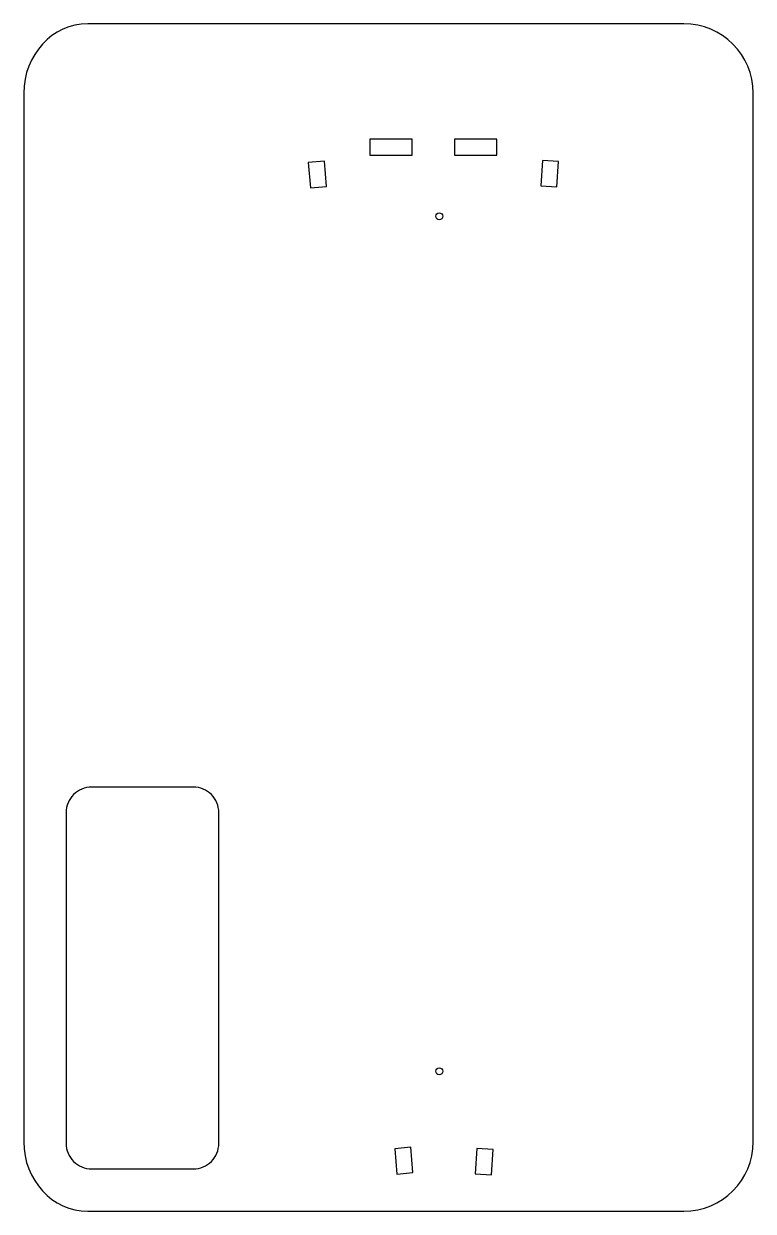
# Model space of a CAD drawing. Extents: x 55 to 485, y 55 to 755.
import ezdxf

# ---------------------------------------------------------------- set-up
doc = ezdxf.new("R2010")
doc.units = 0
doc.header["$MEASUREMENT"] = 0
doc.layers.get('0').update_dxf_attribs({"linetype": 'CONTINUOUS'})

msp = doc.modelspace()

# ---------------------------------------------------------------- linework, layer by layer
at = {"color": 7, "linetype": 'CONTINUOUS'}
for p, q in [((146.100047, 755), (92.763158, 755)), ((367.236842, 755), (146.100047, 755)), ((444.100047, 755), (367.236842, 755)), ((55, 714), (55, 96)), ((485.100047, 96), (485.100047, 714)), ((92.763158, 55), (146.100047, 55)), ((146.100047, 55), (367.236842, 55)), ((367.236842, 55), (444.100047, 55))]:
    msp.add_line(p, q, dxfattribs=at)
for points in [[(284, 677.5), (284, 687), (259, 687), (259, 677.5)], [(334, 677.5), (334, 687), (309, 687), (309, 677.5)], [(224.07405, 658.293811), (233.537899, 659.121791), (232.230563, 674.064711), (222.766713, 673.236732)], [(359.866713, 659.429602), (369.345827, 658.8), (370.339936, 673.767022), (360.860822, 674.396624)], [(275.02179, 76.935289), (284.48564, 77.763268), (283.178303, 92.706189), (273.714454, 91.878209)], [(321.230102, 77.032978), (330.709216, 76.403376), (331.703325, 91.370398), (322.224211, 92)]]:
    msp.add_lwpolyline(points, close=True, dxfattribs=at)
for points in [[(300, 639.5, -1), (300, 643.5, -1)], [(95, 80), (155, 80, 0.414214), (170, 95), (170, 290, 0.414214), (155, 305), (95, 305, 0.414214), (80, 290), (80, 95, 0.414214)], [(300, 135.5, -1), (300, 139.5, -1)]]:
    msp.add_lwpolyline(points, format="xyb", close=True, dxfattribs=at)
for centre, start, end in [((444.099728, 713.999681), 0, 89.999555), ((444.099728, 96.000319), 270.000445, 0)]:
    msp.add_arc(centre, 41.000319, start, end, dxfattribs=at)
for centre, start_param, end_param in [((92.763451, 713.999681), 3.1416004245, 4.7123812095), ((92.763451, 96.000319), 4.7123967513, 6.2831775363)]:
    msp.add_ellipse(centre, major_axis=(0, -41.000319), ratio=0.921053, start_param=start_param, end_param=end_param, dxfattribs=at)

doc.saveas('drawing.dxf')
